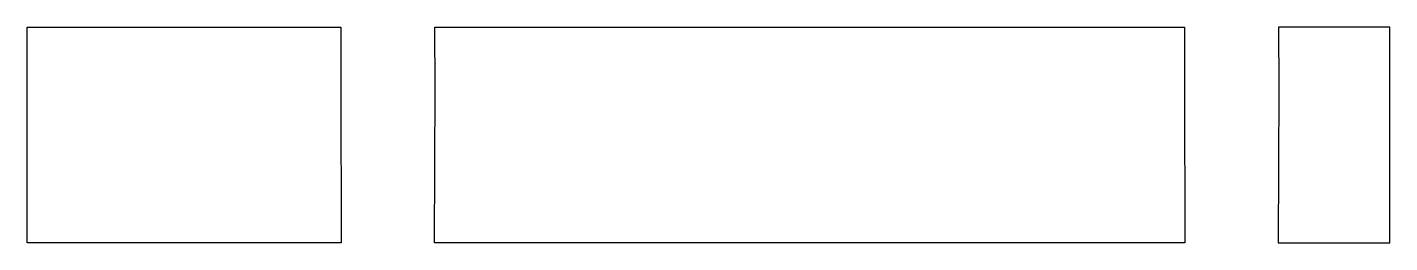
# Model space of a CAD drawing. Header units: metres. Extents: x -18.5 to 13.8, y -1.1 to 46.5.
# Drawn here: x -18.55 to 13.75, y -1.1 to 4 of the extents above.
import ezdxf

# ---------------------------------------------------------------- set-up
doc = ezdxf.new("R2010")
doc.units = ezdxf.units.M

msp = doc.modelspace()

# ---------------------------------------------------------------- linework, layer by layer
for p, q in [((-18.55, 3.746), (-18.55, 4)), ((-18.55, 4), (-12.339, 4)), ((-12.339, 4), (-11.281, 4)), ((-11.281, 4), (-11.114, 4)), ((-11.114, 4), (-11.119, 2.557)), ((-8.881, 2.557), (-8.886, 4)), ((-8.886, 4), (6.132, 4)), ((6.132, 4), (8.886, 4)), ((8.886, 4), (8.881, 2.557)), ((11.2, 4), (11.114, 4)), ((11.114, 4), (11.119, 2.557)), ((11.684, 4), (11.2, 4)), ((12.021, 4), (11.684, 4)), ((13.75, 4), (12.021, 4)), ((13.75, 1.407), (13.75, 4)), ((-18.55, 1.407), (-18.55, 3.746)), ((-11.119, 2.557), (-11.108, -1.1)), ((-8.892, -1.1), (-8.881, 2.557)), ((8.881, 2.557), (8.892, -1.1)), ((8.881, 2.557), (8.881, 2.557)), ((11.119, 2.557), (11.108, -1.1)), ((-18.55, -0.577), (-18.55, 1.407)), ((13.75, -1.1), (13.75, 1.407)), ((-18.55, -0.634), (-18.55, -0.577)), ((-18.55, -0.676), (-18.55, -0.634)), ((-18.55, -0.702), (-18.55, -0.676)), ((-18.55, -0.946), (-18.55, -0.702)), ((-18.55, -0.961), (-18.55, -0.946)), ((-18.55, -0.966), (-18.55, -0.961)), ((-18.55, -1.1), (-18.55, -0.966)), ((-17.914, -1.1), (-18.55, -1.1)), ((-13.714, -1.1), (-17.914, -1.1)), ((-13.235, -1.1), (-13.714, -1.1)), ((-12.579, -1.1), (-13.235, -1.1)), ((-13.235, -1.1), (-13.235, -1.1)), ((-11.739, -1.1), (-12.579, -1.1)), ((-11.108, -1.1), (-11.739, -1.1)), ((-2.956, -1.1), (-8.892, -1.1)), ((8.892, -1.1), (-2.956, -1.1)), ((11.108, -1.1), (11.428, -1.1)), ((11.428, -1.1), (11.802, -1.1)), ((11.802, -1.1), (12.052, -1.1)), ((12.052, -1.1), (12.194, -1.1)), ((12.194, -1.1), (13.75, -1.1)), ((13.75, -1.1), (13.75, -1.1))]:
    msp.add_line(p, q)

doc.saveas('drawing.dxf')
